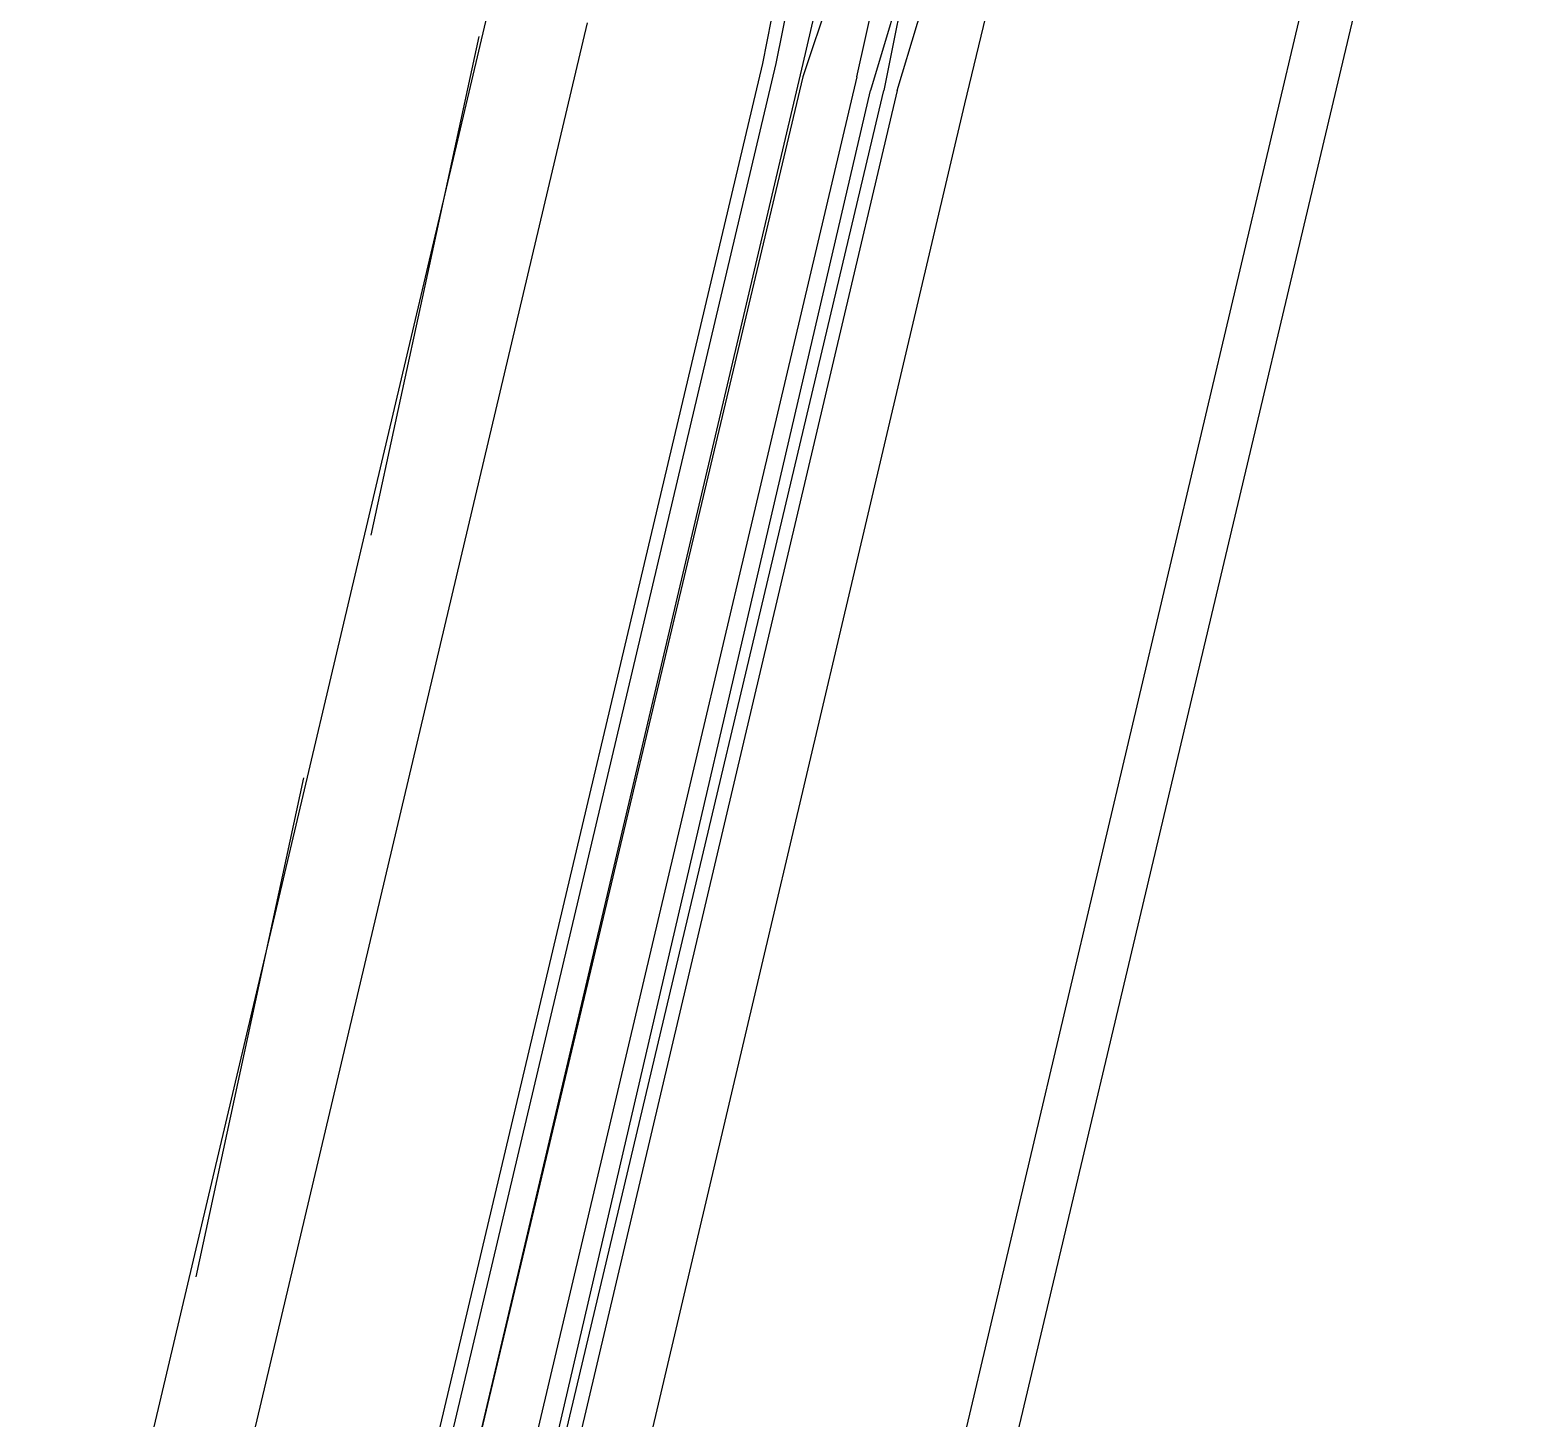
# Model space of a CAD drawing. Header units: feet. Extents: x -84 to 198, y -22 to 181.
# Drawn here: x 87.796 to 89.263, y 21.331 to 22.704 of the extents above; entities that cross this region are included whole.
import ezdxf

# ---------------------------------------------------------------- set-up
doc = ezdxf.new("R2010")
doc.units = ezdxf.units.FT
doc.layers.add('A-LINEA', color=7, linetype='CONTINUOUS')

msp = doc.modelspace()

# ---------------------------------------------------------------- linework, layer by layer
at = {"layer": 'A-LINEA'}
for p, q in [((87.16, 14.5111), (90.12, 27.0044)), ((86.6267, 15.8444), (88.3467, 23.1378)), ((88.72, 22.6311), (88.8133, 23.0178)), ((87.3867, 15.6711), (89.1067, 22.9511)), ((88.6, 22.8444), (88.56, 22.6711)), ((88.5333, 22.7378), (88.52, 22.6711)), ((88.5467, 22.7378), (88.5333, 22.6711)), ((88.3467, 22.7111), (87.5867, 19.4978)), ((88.1333, 22.2044), (88.24, 22.6978)), ((88.52, 22.6711), (87.76, 19.4578)), ((88.5333, 22.6711), (87.7733, 19.4578)), ((88.56, 22.6711), (87.8, 19.4444)), ((88.56, 22.6578), (87.8, 19.4578)), ((87.96, 19.4044), (88.72, 22.6311)), ((87.96, 21.4711), (88.0667, 21.9644))]:
    msp.add_line(p, q, dxfattribs=at)
for points in [[(88.6133, 22.6578), (88.64, 22.7778), (88.6533, 22.7911), (88.6667, 22.7778), (88.6267, 22.6444)], [(88.6533, 22.6444), (88.6933, 22.7778), (88.68, 22.7778), (88.6667, 22.7778), (88.64, 22.6444)], [(88.6, 22.7378), (88.6, 22.7244), (88.5867, 22.7378), (88.56, 22.6578)], [(88.6133, 22.6578), (87.84, 19.3778), (87.8533, 19.3644), (87.8667, 19.3778), (88.6267, 22.6444)], [(88.6533, 22.6444), (87.88, 19.3644), (87.8667, 19.3644), (87.8667, 19.3778), (88.64, 22.6444)]]:
    msp.add_lwpolyline(points, dxfattribs=at)

doc.saveas('drawing.dxf')
